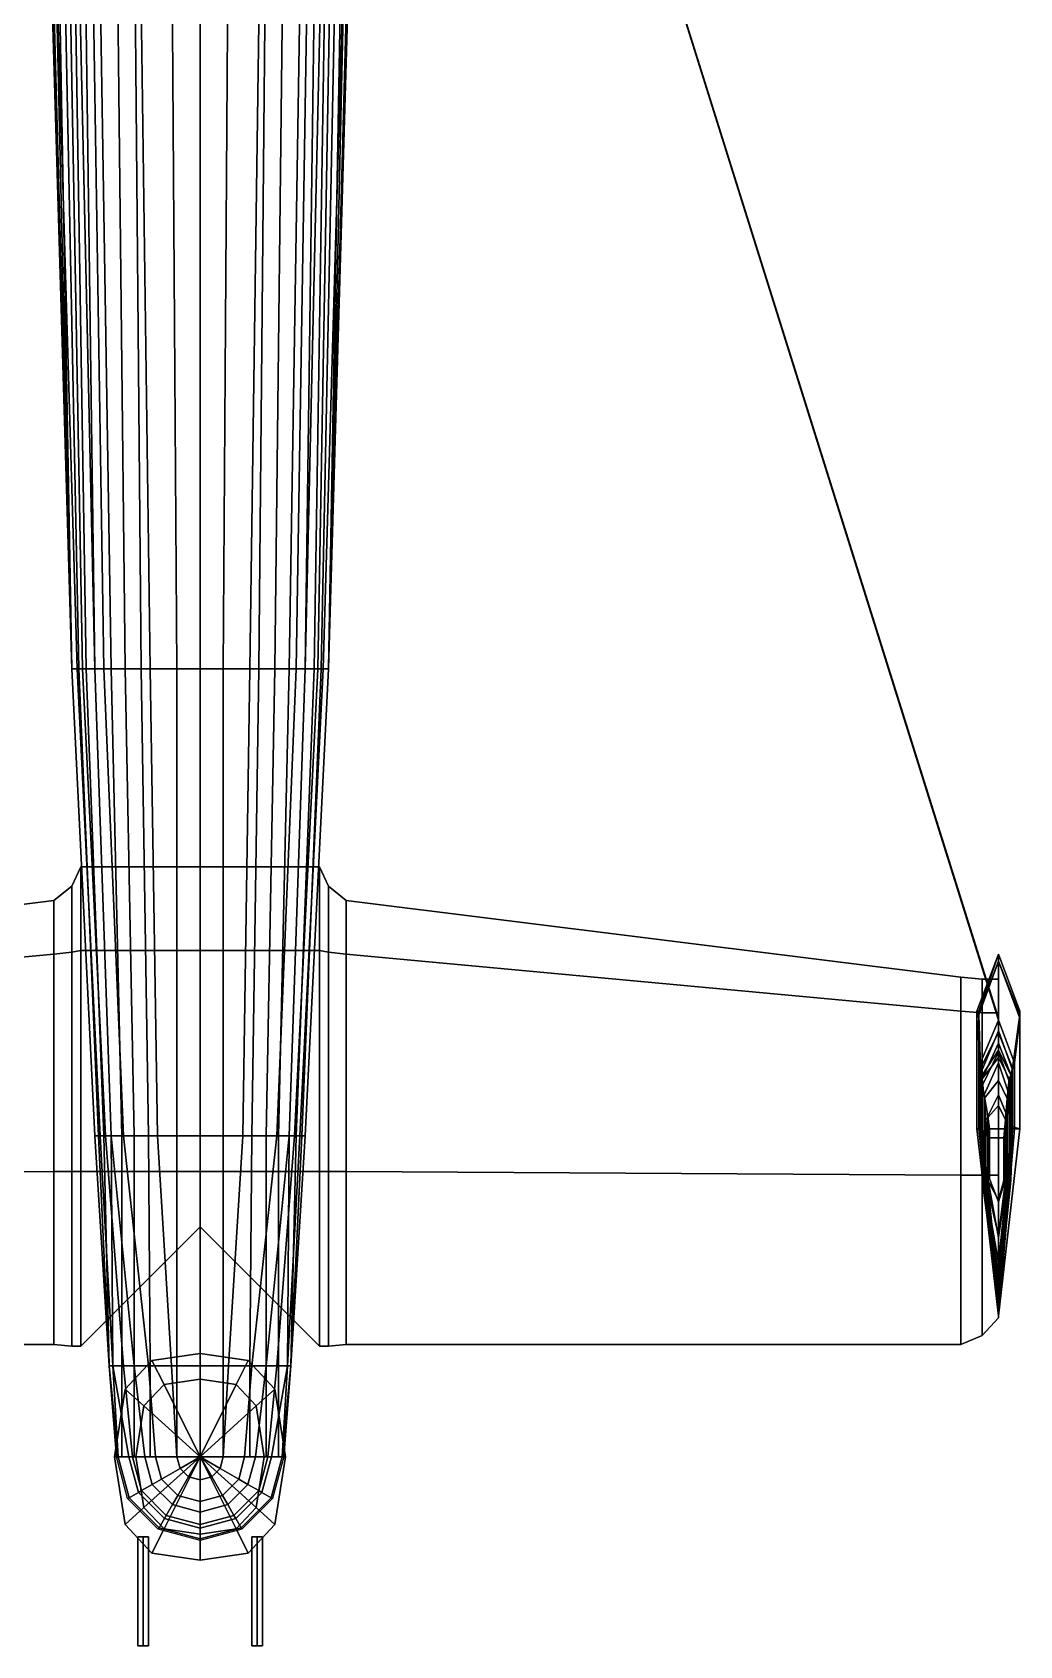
# Model space of a CAD drawing. Header units: millimetres. Extents: x -15.9 to 15.9, y -11.1 to 16.1.
# Drawn here: x -0.94 to 4.6, y -11.11 to -2.06 of the extents above; entities that cross this region are included whole.
import ezdxf

# ---------------------------------------------------------------- set-up
doc = ezdxf.new("R2010")
doc.units = ezdxf.units.MM
for name, color, linetype in [('guns', 1, 'Continuous'), ('turret', 2, 'Continuous'), ('wing1', 5, 'Continuous'), ('wing2', 5, 'Continuous')]:
    doc.layers.add(name, color=color, linetype=linetype)

msp = doc.modelspace()

# ---------------------------------------------------------------- linework, layer by layer
for points in [[(0, 6.69, 2.48), (-4.48, -7.59, 2.48), (-4.48, -7.6, 2.5), (0, 6.69, 2.5)], [(0, 6.69, 2.5), (-4.48, -7.6, 2.5), (-4.48, -7.59, 2.48), (0, 6.69, 2.48)], [(0, 6.69, 2.48), (4.48, -7.59, 2.48), (4.48, -7.6, 2.5), (0, 6.69, 2.5)], [(0, 6.69, 2.5), (4.48, -7.6, 2.5), (4.48, -7.59, 2.48), (0, 6.69, 2.48)], [(-0.85, -1.2, 0.73), (-0.85, -1.2, -0.21), (-0.72, -5.63, 0.04), (-0.72, -5.63, 0.92)], [(-0.85, -1.2, -0.21), (-0.82, -1.2, -0.47), (-0.69, -5.63, -0.19), (-0.72, -5.63, 0.04)], [(-0.84, -1.2, 0.85), (-0.85, -1.2, 0.73), (-0.72, -5.63, 0.92)], [(-0.82, -1.2, 0.93), (-0.84, -1.2, 0.85), (-0.72, -5.63, 0.92)], [(-0.82, -1.2, -0.47), (-0.74, -1.2, -0.84), (-0.66, -5.63, -0.29), (-0.69, -5.63, -0.19)], [(-0.8, -1.2, 1.01), (-0.82, -1.2, 0.93), (-0.72, -5.63, 0.92)], [(-0.77, -1.2, 1.12), (-0.8, -1.2, 1.01), (-0.72, -5.63, 0.92), (-0.68, -5.63, 1.12)], [(-0.71, -1.2, 1.29), (-0.77, -1.2, 1.12), (-0.68, -5.63, 1.12), (-0.64, -5.63, 1.28)], [(-0.74, -1.2, -0.84), (-0.69, -1.2, -0.94), (-0.59, -5.63, -0.37), (-0.66, -5.63, -0.29)], [(-0.65, -1.2, 1.41), (-0.71, -1.2, 1.29), (-0.64, -5.63, 1.28), (-0.59, -5.63, 1.38)], [(-0.69, -1.2, -0.94), (-0.61, -1.2, -1), (-0.54, -5.63, -0.4), (-0.59, -5.63, -0.37)], [(-0.57, -1.2, 1.49), (-0.65, -1.2, 1.41), (-0.59, -5.63, 1.38), (-0.5, -5.63, 1.49)], [(-0.61, -1.2, -1), (-0.34, -1.2, -1.07), (-0.28, -5.63, -0.47), (-0.54, -5.63, -0.4)], [(-0.47, -1.2, 1.55), (-0.57, -1.2, 1.49), (-0.5, -5.63, 1.49), (-0.42, -5.63, 1.55)], [(-0.37, -1.2, 1.58), (-0.47, -1.2, 1.55), (-0.42, -5.63, 1.55), (-0.33, -5.63, 1.58)], [(-0.16, -1.2, 1.62), (-0.37, -1.2, 1.58), (-0.33, -5.63, 1.58), (-0.13, -5.63, 1.62)], [(0, -5.63, -0.49), (-0.28, -5.63, -0.47), (-0.34, -1.2, -1.07), (0, -1.2, -1.09)], [(-0.13, -5.63, 1.62), (0.13, -5.63, 1.62), (0.16, -1.2, 1.62), (-0.16, -1.2, 1.62)], [(0, -1.2, -1.09), (0.34, -1.2, -1.07), (0.28, -5.63, -0.47), (0, -5.63, -0.49)], [(0.13, -5.63, 1.62), (0.33, -5.63, 1.58), (0.37, -1.2, 1.58), (0.16, -1.2, 1.62)], [(0.54, -5.63, -0.4), (0.28, -5.63, -0.47), (0.34, -1.2, -1.07), (0.61, -1.2, -1)], [(0.33, -5.63, 1.58), (0.42, -5.63, 1.55), (0.47, -1.2, 1.55), (0.37, -1.2, 1.58)], [(0.42, -5.63, 1.55), (0.5, -5.63, 1.49), (0.57, -1.2, 1.49), (0.47, -1.2, 1.55)], [(0.5, -5.63, 1.49), (0.59, -5.63, 1.38), (0.65, -1.2, 1.41), (0.57, -1.2, 1.49)], [(0.59, -5.63, -0.37), (0.54, -5.63, -0.4), (0.61, -1.2, -1), (0.69, -1.2, -0.94)], [(0.66, -5.63, -0.29), (0.59, -5.63, -0.37), (0.69, -1.2, -0.94), (0.74, -1.2, -0.84)], [(0.59, -5.63, 1.38), (0.64, -5.63, 1.28), (0.71, -1.2, 1.29), (0.65, -1.2, 1.41)], [(0.64, -5.63, 1.28), (0.68, -5.63, 1.12), (0.77, -1.2, 1.12), (0.71, -1.2, 1.29)], [(0.69, -5.63, -0.19), (0.66, -5.63, -0.29), (0.74, -1.2, -0.84), (0.82, -1.2, -0.47)], [(0.68, -5.63, 1.12), (0.72, -5.63, 0.92), (0.8, -1.2, 1.01), (0.77, -1.2, 1.12)], [(0.72, -5.63, 0.04), (0.69, -5.63, -0.19), (0.82, -1.2, -0.47), (0.85, -1.2, -0.21)], [(0.72, -5.63, 0.92), (0.72, -5.63, 0.04), (0.85, -1.2, -0.21), (0.85, -1.2, 0.73)], [(0.72, -5.63, 0.92), (0.72, -5.63, 0.92), (0.82, -1.2, 0.93), (0.8, -1.2, 1.01)], [(0.72, -5.63, 0.92), (0.72, -5.63, 0.92), (0.85, -1.2, 0.73), (0.84, -1.2, 0.85)], [(0.72, -5.63, 0.92), (0.72, -5.63, 0.92), (0.84, -1.2, 0.85), (0.82, -1.2, 0.93)], [(-0.68, -5.63, 1.12), (-0.72, -5.63, 0.92), (-0.59, -8.25, 0.9), (-0.57, -8.25, 1.12)], [(-0.72, -5.63, 0.92), (-0.72, -5.63, 0.04), (-0.59, -8.25, 0.35), (-0.59, -8.25, 0.9)], [(-0.72, -5.63, 0.04), (-0.69, -5.63, -0.19), (-0.56, -8.25, 0.18), (-0.59, -8.25, 0.35)], [(-0.69, -5.63, -0.19), (-0.66, -5.63, -0.29), (-0.53, -8.25, 0.08), (-0.56, -8.25, 0.18)], [(-0.64, -5.63, 1.28), (-0.68, -5.63, 1.12), (-0.57, -8.25, 1.12), (-0.54, -8.25, 1.28)], [(-0.66, -5.63, -0.29), (-0.59, -5.63, -0.37), (-0.5, -8.25, 0.02), (-0.53, -8.25, 0.08)], [(-0.59, -5.63, 1.38), (-0.64, -5.63, 1.28), (-0.54, -8.25, 1.28), (-0.5, -8.25, 1.38)], [(-0.59, -5.63, -0.37), (-0.54, -5.63, -0.4), (-0.43, -8.25, -0.03), (-0.5, -8.25, 0.02)], [(-0.5, -5.63, 1.49), (-0.59, -5.63, 1.38), (-0.5, -8.25, 1.38), (-0.44, -8.25, 1.47)], [(-0.54, -5.63, -0.4), (-0.28, -5.63, -0.47), (-0.24, -8.25, -0.09), (-0.43, -8.25, -0.03)], [(-0.42, -5.63, 1.55), (-0.5, -5.63, 1.49), (-0.44, -8.25, 1.47), (-0.37, -8.25, 1.55)], [(-0.33, -5.63, 1.58), (-0.42, -5.63, 1.55), (-0.37, -8.25, 1.55), (-0.29, -8.25, 1.58)], [(-0.13, -5.63, 1.62), (-0.33, -5.63, 1.58), (-0.29, -8.25, 1.58), (-0.13, -8.25, 1.61)], [(0, -8.25, -0.11), (-0.24, -8.25, -0.09), (-0.28, -5.63, -0.47), (0, -5.63, -0.49)], [(-0.13, -8.25, 1.61), (0.13, -8.25, 1.61), (0.13, -5.63, 1.62), (-0.13, -5.63, 1.62)], [(0, -5.63, -0.49), (0.28, -5.63, -0.47), (0.24, -8.25, -0.09), (0, -8.25, -0.11)], [(0.13, -8.25, 1.61), (0.29, -8.25, 1.58), (0.33, -5.63, 1.58), (0.13, -5.63, 1.62)], [(0.43, -8.25, -0.03), (0.24, -8.25, -0.09), (0.28, -5.63, -0.47), (0.54, -5.63, -0.4)], [(0.29, -8.25, 1.58), (0.37, -8.25, 1.55), (0.42, -5.63, 1.55), (0.33, -5.63, 1.58)], [(0.37, -8.25, 1.55), (0.44, -8.25, 1.47), (0.5, -5.63, 1.49), (0.42, -5.63, 1.55)], [(0.5, -8.25, 0.02), (0.43, -8.25, -0.03), (0.54, -5.63, -0.4), (0.59, -5.63, -0.37)], [(0.44, -8.25, 1.47), (0.5, -8.25, 1.38), (0.59, -5.63, 1.38), (0.5, -5.63, 1.49)], [(0.53, -8.25, 0.08), (0.5, -8.25, 0.02), (0.59, -5.63, -0.37), (0.66, -5.63, -0.29)], [(0.5, -8.25, 1.38), (0.54, -8.25, 1.28), (0.64, -5.63, 1.28), (0.59, -5.63, 1.38)], [(0.56, -8.25, 0.18), (0.53, -8.25, 0.08), (0.66, -5.63, -0.29), (0.69, -5.63, -0.19)], [(0.54, -8.25, 1.28), (0.57, -8.25, 1.12), (0.68, -5.63, 1.12), (0.64, -5.63, 1.28)], [(0.59, -8.25, 0.35), (0.56, -8.25, 0.18), (0.69, -5.63, -0.19), (0.72, -5.63, 0.04)], [(0.57, -8.25, 1.12), (0.59, -8.25, 0.9), (0.72, -5.63, 0.92), (0.68, -5.63, 1.12)], [(0.59, -8.25, 0.9), (0.59, -8.25, 0.35), (0.72, -5.63, 0.04), (0.72, -5.63, 0.92)], [(-0.57, -8.25, 1.12), (-0.59, -8.25, 0.9), (-0.51, -9.54, 0.9), (-0.51, -9.54, 1.12)], [(-0.59, -8.25, 0.9), (-0.59, -8.25, 0.35), (-0.51, -9.54, 0.46), (-0.51, -9.54, 0.9)], [(-0.59, -8.25, 0.35), (-0.56, -8.25, 0.18), (-0.49, -9.54, 0.35), (-0.51, -9.54, 0.46)], [(-0.54, -8.25, 1.28), (-0.57, -8.25, 1.12), (-0.51, -9.54, 1.12), (-0.51, -9.54, 1.28)], [(-0.56, -8.25, 0.18), (-0.53, -8.25, 0.08), (-0.43, -9.54, 0.25), (-0.49, -9.54, 0.35)], [(-0.5, -8.25, 1.38), (-0.54, -8.25, 1.28), (-0.51, -9.54, 1.28), (-0.49, -9.54, 1.38)], [(-0.53, -8.25, 0.08), (-0.5, -8.25, 0.02), (-0.37, -9.54, 0.19), (-0.43, -9.54, 0.25)], [(-0.5, -8.25, 0.02), (-0.43, -8.25, -0.03), (-0.29, -9.54, 0.14), (-0.37, -9.54, 0.19)], [(-0.44, -8.25, 1.47), (-0.5, -8.25, 1.38), (-0.49, -9.54, 1.38), (-0.44, -9.54, 1.46)], [(-0.37, -8.25, 1.55), (-0.44, -8.25, 1.47), (-0.44, -9.54, 1.46), (-0.37, -9.54, 1.53)], [(-0.43, -8.25, -0.03), (-0.24, -8.25, -0.09), (-0.16, -9.54, 0.09), (-0.29, -9.54, 0.14)], [(-0.29, -8.25, 1.58), (-0.37, -8.25, 1.55), (-0.37, -9.54, 1.53), (-0.28, -9.54, 1.58)], [(-0.13, -8.25, 1.61), (-0.29, -8.25, 1.58), (-0.28, -9.54, 1.58), (-0.13, -9.54, 1.6)], [(0, -9.54, 0.07), (-0.16, -9.54, 0.09), (-0.24, -8.25, -0.09), (0, -8.25, -0.11)], [(-0.13, -9.54, 1.6), (0.13, -9.54, 1.6), (0.13, -8.25, 1.61), (-0.13, -8.25, 1.61)], [(0, -8.25, -0.11), (0.24, -8.25, -0.09), (0.16, -9.54, 0.09), (0, -9.54, 0.07)], [(0.13, -9.54, 1.6), (0.28, -9.54, 1.58), (0.29, -8.25, 1.58), (0.13, -8.25, 1.61)], [(0.29, -9.54, 0.14), (0.16, -9.54, 0.09), (0.24, -8.25, -0.09), (0.43, -8.25, -0.03)], [(0.28, -9.54, 1.58), (0.37, -9.54, 1.53), (0.37, -8.25, 1.55), (0.29, -8.25, 1.58)], [(0.37, -9.54, 0.19), (0.29, -9.54, 0.14), (0.43, -8.25, -0.03), (0.5, -8.25, 0.02)], [(0.43, -9.54, 0.25), (0.37, -9.54, 0.19), (0.5, -8.25, 0.02), (0.53, -8.25, 0.08)], [(0.37, -9.54, 1.53), (0.44, -9.54, 1.46), (0.44, -8.25, 1.47), (0.37, -8.25, 1.55)], [(0.49, -9.54, 0.35), (0.43, -9.54, 0.25), (0.53, -8.25, 0.08), (0.56, -8.25, 0.18)], [(0.44, -9.54, 1.46), (0.49, -9.54, 1.38), (0.5, -8.25, 1.38), (0.44, -8.25, 1.47)], [(0.51, -9.54, 0.46), (0.49, -9.54, 0.35), (0.56, -8.25, 0.18), (0.59, -8.25, 0.35)], [(0.49, -9.54, 1.38), (0.51, -9.54, 1.28), (0.54, -8.25, 1.28), (0.5, -8.25, 1.38)], [(0.51, -9.54, 0.9), (0.51, -9.54, 0.46), (0.59, -8.25, 0.35), (0.59, -8.25, 0.9)], [(0.51, -9.54, 1.28), (0.51, -9.54, 1.12), (0.57, -8.25, 1.12), (0.54, -8.25, 1.28)], [(0.51, -9.54, 1.12), (0.51, -9.54, 0.9), (0.59, -8.25, 0.9), (0.57, -8.25, 1.12)], [(-0.51, -9.54, 1.12), (-0.51, -9.54, 0.9), (-0.47, -10.05, 0.9), (-0.47, -10.05, 1.12)], [(-0.51, -9.54, 0.9), (-0.51, -9.54, 0.46), (-0.46, -10.05, 0.48), (-0.47, -10.05, 0.9)], [(-0.51, -9.54, 0.46), (-0.49, -9.54, 0.35), (-0.4, -10.05, 0.35), (-0.46, -10.05, 0.48)], [(-0.49, -9.54, 1.38), (-0.51, -9.54, 1.28), (-0.47, -10.05, 1.28), (-0.46, -10.05, 1.38)], [(-0.51, -9.54, 1.28), (-0.51, -9.54, 1.12), (-0.47, -10.05, 1.12), (-0.47, -10.05, 1.28)], [(-0.49, -9.54, 0.35), (-0.43, -9.54, 0.25), (-0.38, -10.05, 0.32), (-0.4, -10.05, 0.35)], [(-0.44, -9.54, 1.46), (-0.49, -9.54, 1.38), (-0.46, -10.05, 1.38), (-0.44, -10.05, 1.43)], [(-0.37, -9.54, 1.53), (-0.44, -9.54, 1.46), (-0.44, -10.05, 1.43), (-0.37, -10.05, 1.51)], [(-0.43, -9.54, 0.25), (-0.37, -9.54, 0.19), (-0.31, -10.05, 0.25), (-0.38, -10.05, 0.32)], [(-0.37, -9.54, 0.19), (-0.29, -9.54, 0.14), (-0.25, -10.05, 0.21), (-0.31, -10.05, 0.25)], [(-0.28, -9.54, 1.58), (-0.37, -9.54, 1.53), (-0.37, -10.05, 1.51), (-0.28, -10.05, 1.57)], [(-0.29, -9.54, 0.14), (-0.16, -9.54, 0.09), (-0.13, -10.05, 0.16), (-0.25, -10.05, 0.21)], [(-0.13, -9.54, 1.6), (-0.28, -9.54, 1.58), (-0.28, -10.05, 1.57), (-0.13, -10.05, 1.59)], [(0, -10.05, 0.15), (-0.13, -10.05, 0.16), (-0.16, -9.54, 0.09), (0, -9.54, 0.07)], [(-0.13, -10.05, 1.59), (0.13, -10.05, 1.59), (0.13, -9.54, 1.6), (-0.13, -9.54, 1.6)], [(0, -9.54, 0.07), (0.16, -9.54, 0.09), (0.13, -10.05, 0.16), (0, -10.05, 0.15)], [(0.25, -10.05, 0.21), (0.13, -10.05, 0.16), (0.16, -9.54, 0.09), (0.29, -9.54, 0.14)], [(0.13, -10.05, 1.59), (0.28, -10.05, 1.57), (0.28, -9.54, 1.58), (0.13, -9.54, 1.6)], [(0.31, -10.05, 0.25), (0.25, -10.05, 0.21), (0.29, -9.54, 0.14), (0.37, -9.54, 0.19)], [(0.28, -10.05, 1.57), (0.37, -10.05, 1.51), (0.37, -9.54, 1.53), (0.28, -9.54, 1.58)], [(0.38, -10.05, 0.32), (0.31, -10.05, 0.25), (0.37, -9.54, 0.19), (0.43, -9.54, 0.25)], [(0.37, -10.05, 1.51), (0.44, -10.05, 1.43), (0.44, -9.54, 1.46), (0.37, -9.54, 1.53)], [(0.4, -10.05, 0.35), (0.38, -10.05, 0.32), (0.43, -9.54, 0.25), (0.49, -9.54, 0.35)], [(0.46, -10.05, 0.48), (0.4, -10.05, 0.35), (0.49, -9.54, 0.35), (0.51, -9.54, 0.46)], [(0.44, -10.05, 1.43), (0.46, -10.05, 1.38), (0.49, -9.54, 1.38), (0.44, -9.54, 1.46)], [(0.47, -10.05, 0.9), (0.46, -10.05, 0.48), (0.51, -9.54, 0.46), (0.51, -9.54, 0.9)], [(0.46, -10.05, 1.38), (0.47, -10.05, 1.28), (0.51, -9.54, 1.28), (0.49, -9.54, 1.38)], [(0.47, -10.05, 1.28), (0.47, -10.05, 1.12), (0.51, -9.54, 1.12), (0.51, -9.54, 1.28)], [(0.47, -10.05, 1.12), (0.47, -10.05, 0.9), (0.51, -9.54, 0.9), (0.51, -9.54, 1.12)], [(-0.47, -10.05, 0.9), (-0.46, -10.05, 0.48), (-0.3984, -10.28, 0.48), (-0.407, -10.285, 0.9)], [(-0.46, -10.05, 0.48), (-0.4, -10.05, 0.35), (-0.3464, -10.25, 0.35), (-0.3984, -10.28, 0.48)], [(-0.4, -10.05, 0.35), (-0.38, -10.05, 0.32), (-0.3291, -10.24, 0.32), (-0.3464, -10.25, 0.35)], [(-0.38, -10.05, 0.32), (-0.31, -10.05, 0.25), (-0.2685, -10.205, 0.25), (-0.3291, -10.24, 0.32)], [(-0.31, -10.05, 0.25), (-0.25, -10.05, 0.21), (-0.2165, -10.175, 0.21), (-0.2685, -10.205, 0.25)], [(-0.25, -10.05, 0.21), (-0.13, -10.05, 0.16), (-0.1126, -10.115, 0.16), (-0.2165, -10.175, 0.21)], [(-0.2165, -10.175, 0.21), (-0.1126, -10.115, 0.16), (-0.065, -10.1626, 0.16), (-0.125, -10.2665, 0.21)], [(-0.13, -10.05, 0.16), (0, -10.05, 0.15), (0, -10.05, 0.15), (-0.1126, -10.115, 0.16)], [(-0.1126, -10.115, 0.16), (0, -10.05, 0.15), (0, -10.05, 0.15), (-0.065, -10.1626, 0.16)], [(-0.065, -10.1626, 0.16), (0, -10.05, 0.15), (0, -10.05, 0.15), (0, -10.18, 0.16)], [(0.065, -10.1626, 0.16), (0, -10.05, 0.15), (0, -10.05, 0.15), (0.1126, -10.115, 0.16)], [(0, -10.18, 0.16), (0, -10.05, 0.15), (0, -10.05, 0.15), (0.065, -10.1626, 0.16)], [(0.1126, -10.115, 0.16), (0, -10.05, 0.15), (0, -10.05, 0.15), (0.13, -10.05, 0.16)], [(0.125, -10.2665, 0.21), (0.065, -10.1626, 0.16), (0.1126, -10.115, 0.16), (0.2165, -10.175, 0.21)], [(0.2165, -10.175, 0.21), (0.1126, -10.115, 0.16), (0.13, -10.05, 0.16), (0.25, -10.05, 0.21)], [(0.2685, -10.205, 0.25), (0.2165, -10.175, 0.21), (0.25, -10.05, 0.21), (0.31, -10.05, 0.25)], [(0.3291, -10.24, 0.32), (0.2685, -10.205, 0.25), (0.31, -10.05, 0.25), (0.38, -10.05, 0.32)], [(0.3464, -10.25, 0.35), (0.3291, -10.24, 0.32), (0.38, -10.05, 0.32), (0.4, -10.05, 0.35)], [(0.3984, -10.28, 0.48), (0.3464, -10.25, 0.35), (0.4, -10.05, 0.35), (0.46, -10.05, 0.48)], [(0.407, -10.285, 0.9), (0.3984, -10.28, 0.48), (0.46, -10.05, 0.48), (0.47, -10.05, 0.9)], [(-0.3291, -10.24, 0.32), (-0.2685, -10.205, 0.25), (-0.155, -10.3185, 0.25), (-0.19, -10.3791, 0.32)], [(-0.2685, -10.205, 0.25), (-0.2165, -10.175, 0.21), (-0.125, -10.2665, 0.21), (-0.155, -10.3185, 0.25)], [(-0.125, -10.2665, 0.21), (-0.065, -10.1626, 0.16), (0, -10.18, 0.16), (0, -10.3, 0.21)], [(0, -10.3, 0.21), (0, -10.18, 0.16), (0.065, -10.1626, 0.16), (0.125, -10.2665, 0.21)], [(0.155, -10.3185, 0.25), (0.125, -10.2665, 0.21), (0.2165, -10.175, 0.21), (0.2685, -10.205, 0.25)], [(0.19, -10.3791, 0.32), (0.155, -10.3185, 0.25), (0.2685, -10.205, 0.25), (0.3291, -10.24, 0.32)], [(-0.407, -10.285, 0.9), (-0.3984, -10.28, 0.48), (-0.23, -10.4484, 0.48), (-0.235, -10.457, 0.9)], [(-0.3984, -10.28, 0.48), (-0.3464, -10.25, 0.35), (-0.2, -10.3964, 0.35), (-0.23, -10.4484, 0.48)], [(-0.3464, -10.25, 0.35), (-0.3291, -10.24, 0.32), (-0.19, -10.3791, 0.32), (-0.2, -10.3964, 0.35)], [(-0.155, -10.3185, 0.25), (-0.125, -10.2665, 0.21), (0, -10.3, 0.21), (0, -10.36, 0.25)], [(0, -10.36, 0.25), (0, -10.3, 0.21), (0.125, -10.2665, 0.21), (0.155, -10.3185, 0.25)], [(0.2, -10.3964, 0.35), (0.19, -10.3791, 0.32), (0.3291, -10.24, 0.32), (0.3464, -10.25, 0.35)], [(0.23, -10.4484, 0.48), (0.2, -10.3964, 0.35), (0.3464, -10.25, 0.35), (0.3984, -10.28, 0.48)], [(0.235, -10.457, 0.9), (0.23, -10.4484, 0.48), (0.3984, -10.28, 0.48), (0.407, -10.285, 0.9)], [(-0.23, -10.4484, 0.48), (-0.2, -10.3964, 0.35), (0, -10.45, 0.35), (0, -10.51, 0.48)], [(-0.2, -10.3964, 0.35), (-0.19, -10.3791, 0.32), (0, -10.43, 0.32), (0, -10.45, 0.35)], [(-0.19, -10.3791, 0.32), (-0.155, -10.3185, 0.25), (0, -10.36, 0.25), (0, -10.43, 0.32)], [(0, -10.43, 0.32), (0, -10.36, 0.25), (0.155, -10.3185, 0.25), (0.19, -10.3791, 0.32)], [(0, -10.45, 0.35), (0, -10.43, 0.32), (0.19, -10.3791, 0.32), (0.2, -10.3964, 0.35)], [(0, -10.51, 0.48), (0, -10.45, 0.35), (0.2, -10.3964, 0.35), (0.23, -10.4484, 0.48)], [(-0.235, -10.457, 0.9), (-0.23, -10.4484, 0.48), (0, -10.51, 0.48), (0, -10.52, 0.9)], [(0, -10.52, 0.9), (0, -10.51, 0.48), (0.23, -10.4484, 0.48), (0.235, -10.457, 0.9)]]:
    msp.add_3dface(points)
at = {"layer": 'guns'}
for points in [[(-0.32, -10.5, 1.23), (-0.35, -10.5, 1.2), (-0.35, -11.11, 1.2), (-0.32, -11.11, 1.23)], [(-0.35, -10.5, 1.2), (-0.32, -10.5, 1.17), (-0.32, -11.11, 1.17), (-0.35, -11.11, 1.2)], [(-0.35, -10.5, 1.05), (-0.32, -10.5, 1.02), (-0.32, -11.11, 1.02), (-0.35, -11.11, 1.05)], [(-0.32, -10.5, 1.08), (-0.35, -10.5, 1.05), (-0.35, -11.11, 1.05), (-0.32, -11.11, 1.08)], [(-0.29, -10.5, 1.2), (-0.32, -10.5, 1.23), (-0.32, -11.11, 1.23), (-0.29, -11.11, 1.2)], [(-0.32, -10.5, 1.17), (-0.29, -10.5, 1.2), (-0.29, -11.11, 1.2), (-0.32, -11.11, 1.17)], [(-0.32, -10.5, 1.02), (-0.29, -10.5, 1.05), (-0.29, -11.11, 1.05), (-0.32, -11.11, 1.02)], [(-0.29, -10.5, 1.05), (-0.32, -10.5, 1.08), (-0.32, -11.11, 1.08), (-0.29, -11.11, 1.05)], [(0.32, -10.5, 1.08), (0.29, -10.5, 1.05), (0.29, -11.11, 1.05), (0.32, -11.11, 1.08)], [(0.29, -10.5, 1.05), (0.32, -10.5, 1.02), (0.32, -11.11, 1.02), (0.29, -11.11, 1.05)], [(0.29, -10.5, 1.2), (0.32, -10.5, 1.17), (0.32, -11.11, 1.17), (0.29, -11.11, 1.2)], [(0.32, -10.5, 1.23), (0.29, -10.5, 1.2), (0.29, -11.11, 1.2), (0.32, -11.11, 1.23)], [(0.35, -10.5, 1.05), (0.32, -10.5, 1.08), (0.32, -11.11, 1.08), (0.35, -11.11, 1.05)], [(0.32, -10.5, 1.02), (0.35, -10.5, 1.05), (0.35, -11.11, 1.05), (0.32, -11.11, 1.02)], [(0.32, -10.5, 1.17), (0.35, -10.5, 1.2), (0.35, -11.11, 1.2), (0.32, -11.11, 1.17)], [(0.35, -10.5, 1.2), (0.32, -10.5, 1.23), (0.32, -11.11, 1.23), (0.35, -11.11, 1.2)], [(-0.29, -11.11, 1.2), (-0.32, -11.11, 1.23), (-0.35, -11.11, 1.2), (-0.32, -11.11, 1.17)], [(-0.29, -11.11, 1.05), (-0.32, -11.11, 1.08), (-0.35, -11.11, 1.05), (-0.32, -11.11, 1.02)], [(0.35, -11.11, 1.05), (0.32, -11.11, 1.08), (0.29, -11.11, 1.05), (0.32, -11.11, 1.02)], [(0.35, -11.11, 1.2), (0.32, -11.11, 1.23), (0.29, -11.11, 1.2), (0.32, -11.11, 1.17)]]:
    msp.add_3dface(points, dxfattribs=at)
at = {"layer": 'turret'}
for points in [[(0, -9.47, 0.99), (-0.27, -9.51, 0.99), (-0.27, -9.51, 1.31), (0, -9.47, 1.31)], [(-0.27, -9.51, 0.99), (0, -9.47, 0.99), (0, -9.615, 0.72), (-0.2025, -9.645, 0.72)], [(0, -9.47, 1.31), (-0.27, -9.51, 1.31), (-0.2025, -9.645, 1.58), (0, -9.615, 1.58)], [(0.27, -9.51, 0.99), (0, -9.47, 0.99), (0, -9.47, 1.31), (0.27, -9.51, 1.31)], [(0, -9.47, 0.99), (0.27, -9.51, 0.99), (0.2025, -9.645, 0.72), (0, -9.615, 0.72)], [(0.27, -9.51, 1.31), (0, -9.47, 1.31), (0, -9.615, 1.58), (0.2025, -9.645, 1.58)], [(-0.27, -9.51, 0.99), (-0.42, -9.67, 0.99), (-0.42, -9.67, 1.31), (-0.27, -9.51, 1.31)], [(-0.42, -9.67, 0.99), (-0.27, -9.51, 0.99), (-0.2025, -9.645, 0.72), (-0.315, -9.765, 0.72)], [(-0.27, -9.51, 1.31), (-0.42, -9.67, 1.31), (-0.315, -9.765, 1.58), (-0.2025, -9.645, 1.58)], [(0.27, -9.51, 0.99), (0.42, -9.67, 0.99), (0.315, -9.765, 0.72), (0.2025, -9.645, 0.72)], [(0.42, -9.67, 1.31), (0.27, -9.51, 1.31), (0.2025, -9.645, 1.58), (0.315, -9.765, 1.58)], [(0.42, -9.67, 0.99), (0.27, -9.51, 0.99), (0.27, -9.51, 1.31), (0.42, -9.67, 1.31)], [(-0.42, -9.67, 0.99), (-0.48, -10.05, 0.99), (-0.48, -10.05, 1.31), (-0.42, -9.67, 1.31)], [(-0.48, -10.05, 0.99), (-0.42, -9.67, 0.99), (-0.315, -9.765, 0.72), (-0.36, -10.05, 0.72)], [(-0.42, -9.67, 1.31), (-0.48, -10.05, 1.31), (-0.36, -10.05, 1.58), (-0.315, -9.765, 1.58)], [(-0.2025, -9.645, 1.58), (-0.315, -9.765, 1.58), (0, -10.05, 1.8)], [(0, -9.615, 1.58), (-0.2025, -9.645, 1.58), (0, -10.05, 1.8)], [(0.2025, -9.645, 1.58), (0, -9.615, 1.58), (0, -10.05, 1.8)], [(0.315, -9.765, 1.58), (0.2025, -9.645, 1.58), (0, -10.05, 1.8)], [(0.42, -9.67, 0.99), (0.48, -10.05, 0.99), (0.36, -10.05, 0.72), (0.315, -9.765, 0.72)], [(0.48, -10.05, 1.31), (0.42, -9.67, 1.31), (0.315, -9.765, 1.58), (0.36, -10.05, 1.58)], [(0.48, -10.05, 0.99), (0.42, -9.67, 0.99), (0.42, -9.67, 1.31), (0.48, -10.05, 1.31)], [(-0.315, -9.765, 1.58), (-0.36, -10.05, 1.58), (0, -10.05, 1.8)], [(0.36, -10.05, 1.58), (0.315, -9.765, 1.58), (0, -10.05, 1.8)], [(-0.48, -10.05, 0.99), (-0.42, -10.43, 0.99), (-0.42, -10.43, 1.31), (-0.48, -10.05, 1.31)], [(-0.48, -10.05, 1.31), (-0.42, -10.43, 1.31), (-0.315, -10.335, 1.58), (-0.36, -10.05, 1.58)], [(-0.42, -10.43, 0.99), (-0.48, -10.05, 0.99), (-0.36, -10.05, 0.72), (-0.315, -10.335, 0.72)], [(-0.36, -10.05, 1.58), (-0.315, -10.335, 1.58), (0, -10.05, 1.8)], [(-0.315, -10.335, 1.58), (-0.2025, -10.455, 1.58), (0, -10.05, 1.8)], [(-0.2025, -10.455, 1.58), (0, -10.485, 1.58), (0, -10.05, 1.8)], [(0.315, -10.335, 1.58), (0.36, -10.05, 1.58), (0, -10.05, 1.8)], [(0.2025, -10.455, 1.58), (0.315, -10.335, 1.58), (0, -10.05, 1.8)], [(0, -10.485, 1.58), (0.2025, -10.455, 1.58), (0, -10.05, 1.8)], [(0.42, -10.43, 1.31), (0.48, -10.05, 1.31), (0.36, -10.05, 1.58), (0.315, -10.335, 1.58)], [(0.48, -10.05, 0.99), (0.42, -10.43, 0.99), (0.315, -10.335, 0.72), (0.36, -10.05, 0.72)], [(0.42, -10.43, 0.99), (0.48, -10.05, 0.99), (0.48, -10.05, 1.31), (0.42, -10.43, 1.31)], [(-0.42, -10.43, 1.31), (-0.27, -10.59, 1.31), (-0.2025, -10.455, 1.58), (-0.315, -10.335, 1.58)], [(-0.27, -10.59, 0.99), (-0.42, -10.43, 0.99), (-0.315, -10.335, 0.72), (-0.2025, -10.455, 0.72)], [(0.27, -10.59, 1.31), (0.42, -10.43, 1.31), (0.315, -10.335, 1.58), (0.2025, -10.455, 1.58)], [(0.42, -10.43, 0.99), (0.27, -10.59, 0.99), (0.2025, -10.455, 0.72), (0.315, -10.335, 0.72)], [(-0.42, -10.43, 0.99), (-0.27, -10.59, 0.99), (-0.27, -10.59, 1.31), (-0.42, -10.43, 1.31)], [(-0.27, -10.59, 1.31), (0, -10.63, 1.31), (0, -10.485, 1.58), (-0.2025, -10.455, 1.58)], [(0, -10.63, 0.99), (-0.27, -10.59, 0.99), (-0.2025, -10.455, 0.72), (0, -10.485, 0.72)], [(0, -10.63, 1.31), (0.27, -10.59, 1.31), (0.2025, -10.455, 1.58), (0, -10.485, 1.58)], [(0.27, -10.59, 0.99), (0, -10.63, 0.99), (0, -10.485, 0.72), (0.2025, -10.455, 0.72)], [(0.27, -10.59, 0.99), (0.42, -10.43, 0.99), (0.42, -10.43, 1.31), (0.27, -10.59, 1.31)], [(-0.27, -10.59, 0.99), (0, -10.63, 0.99), (0, -10.63, 1.31), (-0.27, -10.59, 1.31)], [(0, -10.63, 0.99), (0.27, -10.59, 0.99), (0.27, -10.59, 1.31), (0, -10.63, 1.31)]]:
    msp.add_3dface(points, dxfattribs=at)
at = {"layer": 'wing1'}
for points in [[(-0.67, -7.21, 1.22), (-0.72, -7.22, 1.21), (-0.72, -6.85, 1.4), (-0.67, -6.74, 1.4)], [(-0.67, -6.74, 1.4), (-0.72, -6.85, 1.4), (-0.72, -7.22, 1.59), (-0.67, -7.21, 1.59)], [(0, -7.21, 1.22), (-0.67, -7.21, 1.22), (-0.67, -6.74, 1.4), (0, -6.74, 1.4)], [(0, -6.74, 1.4), (-0.67, -6.74, 1.4), (-0.67, -7.21, 1.59), (0, -7.21, 1.64)], [(-0.72, -7.22, 1.21), (-0.82, -7.23, 1.21), (-0.82, -6.93, 1.4), (-0.72, -6.85, 1.4)], [(-0.72, -6.85, 1.4), (-0.82, -6.93, 1.4), (-0.82, -7.23, 1.58), (-0.72, -7.22, 1.59)], [(-0.82, -7.23, 1.21), (-4.27, -7.55, 1.26), (-4.27, -7.36, 1.4), (-0.82, -6.93, 1.4)], [(-0.82, -6.93, 1.4), (-4.27, -7.36, 1.4), (-4.27, -7.55, 1.57), (-0.82, -7.23, 1.58)], [(-0.82, -8.45, 1.21), (-4.27, -8.47, 1.26), (-4.27, -7.55, 1.26), (-0.82, -7.23, 1.21)], [(-4.27, -7.55, 1.57), (-4.27, -8.47, 1.57), (-0.82, -8.45, 1.58), (-0.82, -7.23, 1.58)], [(-0.72, -8.45, 1.21), (-0.82, -8.45, 1.21), (-0.82, -7.23, 1.21), (-0.72, -7.22, 1.21)], [(-0.82, -7.23, 1.58), (-0.82, -8.45, 1.58), (-0.72, -8.45, 1.59), (-0.72, -7.22, 1.59)], [(-0.67, -8.45, 1.22), (-0.72, -8.45, 1.21), (-0.72, -7.22, 1.21), (-0.67, -7.21, 1.22)], [(-0.72, -7.22, 1.59), (-0.72, -8.45, 1.59), (-0.67, -8.45, 1.59), (-0.67, -7.21, 1.59)], [(0, -8.45, 1.22), (-0.67, -8.45, 1.22), (-0.67, -7.21, 1.22), (0, -7.21, 1.22)], [(-0.67, -7.21, 1.59), (-0.67, -8.45, 1.59), (0, -8.45, 1.64), (0, -7.21, 1.64)], [(-0.82, -9.42, 1.4), (-4.27, -9.42, 1.4), (-4.27, -8.47, 1.26), (-0.82, -8.45, 1.21)], [(-0.82, -8.45, 1.58), (-4.27, -8.47, 1.57), (-4.27, -9.42, 1.4), (-0.82, -9.42, 1.4)], [(-0.72, -9.43, 1.4), (-0.82, -9.42, 1.4), (-0.82, -8.45, 1.21), (-0.72, -8.45, 1.21)], [(-0.72, -8.45, 1.59), (-0.82, -8.45, 1.58), (-0.82, -9.42, 1.4), (-0.72, -9.43, 1.4)], [(-0.67, -9.43, 1.4), (-0.72, -9.43, 1.4), (-0.72, -8.45, 1.21), (-0.67, -8.45, 1.22)], [(-0.67, -8.45, 1.59), (-0.72, -8.45, 1.59), (-0.72, -9.43, 1.4), (-0.67, -9.43, 1.4)], [(0, -8.76, 1.4), (-0.67, -9.43, 1.4), (-0.67, -8.45, 1.22), (0, -8.45, 1.22)], [(0, -8.45, 1.64), (-0.67, -8.45, 1.59), (-0.67, -9.43, 1.4), (0, -8.76, 1.4)]]:
    msp.add_3dface(points, dxfattribs=at)
at = {"layer": 'wing2'}
for points in [[(0, -7.21, 1.22), (0.67, -7.21, 1.22), (0.67, -6.74, 1.4), (0, -6.74, 1.4)], [(0, -6.74, 1.4), (0.67, -6.74, 1.4), (0.67, -7.21, 1.59), (0, -7.21, 1.64)], [(0.67, -7.21, 1.22), (0.72, -7.22, 1.21), (0.72, -6.85, 1.4), (0.67, -6.74, 1.4)], [(0.67, -6.74, 1.4), (0.72, -6.85, 1.4), (0.72, -7.22, 1.59), (0.67, -7.21, 1.59)], [(0.72, -7.22, 1.21), (0.82, -7.23, 1.21), (0.82, -6.93, 1.4), (0.72, -6.85, 1.4)], [(0.72, -6.85, 1.4), (0.82, -6.93, 1.4), (0.82, -7.23, 1.58), (0.72, -7.22, 1.59)], [(0.82, -7.23, 1.21), (4.27, -7.55, 1.26), (4.27, -7.36, 1.4), (0.82, -6.93, 1.4)], [(0.82, -6.93, 1.4), (4.27, -7.36, 1.4), (4.27, -7.55, 1.57), (0.82, -7.23, 1.58)], [(0, -8.45, 1.22), (0.67, -8.45, 1.22), (0.67, -7.21, 1.22), (0, -7.21, 1.22)], [(0.67, -7.21, 1.59), (0.67, -8.45, 1.59), (0, -8.45, 1.64), (0, -7.21, 1.64)], [(0.67, -8.45, 1.22), (0.72, -8.45, 1.21), (0.72, -7.22, 1.21), (0.67, -7.21, 1.22)], [(0.72, -7.22, 1.59), (0.72, -8.45, 1.59), (0.67, -8.45, 1.59), (0.67, -7.21, 1.59)], [(0.72, -8.45, 1.21), (0.82, -8.45, 1.21), (0.82, -7.23, 1.21), (0.72, -7.22, 1.21)], [(0.82, -7.23, 1.58), (0.82, -8.45, 1.58), (0.72, -8.45, 1.59), (0.72, -7.22, 1.59)], [(0.82, -8.45, 1.21), (4.27, -8.47, 1.26), (4.27, -7.55, 1.26), (0.82, -7.23, 1.21)], [(4.27, -7.55, 1.57), (4.27, -8.47, 1.57), (0.82, -8.45, 1.58), (0.82, -7.23, 1.58)], [(4.36, -7.55, 1.28), (4.36, -7.59, 1.15), (4.48, -7.27, 1.15), (4.48, -7.23, 1.28)], [(4.37, -7.55, 1.55), (4.36, -7.55, 1.28), (4.48, -7.23, 1.28), (4.48, -7.23, 1.55)], [(4.37, -7.57, 1.65), (4.37, -7.55, 1.55), (4.48, -7.23, 1.55), (4.48, -7.27, 1.65)], [(4.48, -7.23, 1.28), (4.48, -7.27, 1.15), (4.6, -7.59, 1.15), (4.6, -7.55, 1.28)], [(4.48, -7.27, 1.65), (4.48, -7.23, 1.55), (4.6, -7.55, 1.55), (4.6, -7.57, 1.65)], [(4.48, -7.23, 1.55), (4.48, -7.23, 1.28), (4.6, -7.55, 1.28), (4.6, -7.55, 1.55)], [(4.36, -7.59, 1.15), (4.38, -7.84, 0.59), (4.48, -7.6, 0.59), (4.48, -7.27, 1.15)], [(4.38, -7.87, 2.69), (4.37, -7.57, 1.65), (4.48, -7.27, 1.65), (4.48, -7.67, 2.69)], [(4.48, -7.67, 2.69), (4.48, -7.27, 1.65), (4.6, -7.57, 1.65), (4.56, -7.87, 2.69)], [(4.48, -7.27, 1.15), (4.48, -7.6, 0.59), (4.57, -7.84, 0.59), (4.6, -7.59, 1.15)], [(4.27, -7.36, 1.4), (4.39, -7.37, 1.4), (4.39, -7.56, 1.57), (4.27, -7.55, 1.57)], [(4.27, -7.55, 1.26), (4.39, -7.56, 1.26), (4.39, -7.37, 1.4), (4.27, -7.36, 1.4)], [(4.39, -7.37, 1.4), (4.48, -7.37, 1.4), (4.48, -7.56, 1.51), (4.39, -7.56, 1.57)], [(4.39, -7.56, 1.26), (4.48, -7.56, 1.34), (4.48, -7.37, 1.4), (4.39, -7.37, 1.4)], [(4.39, -7.56, 1.57), (4.39, -8.47, 1.57), (4.27, -8.47, 1.57), (4.27, -7.55, 1.57)], [(4.27, -8.47, 1.26), (4.39, -8.47, 1.26), (4.39, -7.56, 1.26), (4.27, -7.55, 1.26)], [(4.36, -8.21, 1.28), (4.36, -8.21, 1.15), (4.36, -7.59, 1.15), (4.36, -7.55, 1.28)], [(4.37, -8.21, 1.55), (4.36, -8.21, 1.28), (4.36, -7.55, 1.28), (4.37, -7.55, 1.55)], [(4.36, -8.21, 1.15), (4.38, -8.21, 0.59), (4.38, -7.84, 0.59), (4.36, -7.59, 1.15)], [(4.37, -8.21, 1.65), (4.37, -8.21, 1.55), (4.37, -7.55, 1.55), (4.37, -7.57, 1.65)], [(4.38, -8.2, 2.69), (4.37, -8.21, 1.65), (4.37, -7.57, 1.65), (4.38, -7.87, 2.69)], [(4.38, -7.84, 0.59), (4.39, -7.88, 0.48), (4.48, -7.66, 0.48), (4.48, -7.6, 0.59)], [(4.48, -7.56, 1.51), (4.48, -8.47, 1.51), (4.39, -8.47, 1.57), (4.39, -7.56, 1.57)], [(4.39, -8.47, 1.26), (4.48, -8.47, 1.34), (4.48, -7.56, 1.34), (4.39, -7.56, 1.26)], [(4.48, -7.6, 0.59), (4.48, -7.66, 0.48), (4.56, -7.88, 0.48), (4.57, -7.84, 0.59)], [(4.6, -7.57, 1.65), (4.6, -8.21, 1.65), (4.56, -8.2, 2.69), (4.56, -7.87, 2.69)], [(4.57, -7.84, 0.59), (4.57, -8.21, 0.59), (4.6, -8.21, 1.15), (4.6, -7.59, 1.15)], [(4.6, -7.59, 1.15), (4.6, -8.21, 1.15), (4.6, -8.21, 1.28), (4.6, -7.55, 1.28)], [(4.6, -7.55, 1.55), (4.6, -8.21, 1.55), (4.6, -8.21, 1.65), (4.6, -7.57, 1.65)], [(4.6, -7.55, 1.28), (4.6, -8.21, 1.28), (4.6, -8.21, 1.55), (4.6, -7.55, 1.55)], [(4.39, -7.91, 2.91), (4.38, -7.87, 2.69), (4.48, -7.67, 2.69), (4.48, -7.77, 2.91)], [(4.39, -7.88, 0.48), (4.39, -7.93, 0.37), (4.48, -7.73, 0.37), (4.48, -7.66, 0.48)], [(4.48, -7.66, 0.48), (4.48, -7.73, 0.37), (4.56, -7.93, 0.37), (4.56, -7.88, 0.48)], [(4.48, -7.77, 2.91), (4.48, -7.67, 2.69), (4.56, -7.87, 2.69), (4.55, -7.91, 2.91)], [(4.39, -7.93, 0.37), (4.39, -7.97, 0.26), (4.48, -7.78, 0.26), (4.48, -7.73, 0.37)], [(4.39, -7.93, 3), (4.39, -7.91, 2.91), (4.48, -7.77, 2.91), (4.48, -7.81, 3)], [(4.39, -7.97, 0.26), (4.4, -8.02, 0.15), (4.48, -7.84, 0.15), (4.48, -7.78, 0.26)], [(4.48, -7.73, 0.37), (4.48, -7.78, 0.26), (4.55, -7.97, 0.26), (4.56, -7.93, 0.37)], [(4.48, -7.81, 3), (4.48, -7.77, 2.91), (4.55, -7.91, 2.91), (4.54, -7.93, 3)], [(4.48, -7.78, 0.26), (4.48, -7.84, 0.15), (4.54, -8.02, 0.15), (4.55, -7.97, 0.26)], [(4.38, -8.21, 0.59), (4.39, -8.21, 0.48), (4.39, -7.88, 0.48), (4.38, -7.84, 0.59)], [(4.39, -8.5, 2.91), (4.38, -8.2, 2.69), (4.38, -7.87, 2.69), (4.39, -7.91, 2.91)], [(4.4, -8.04, 3.19), (4.39, -7.93, 3), (4.48, -7.81, 3), (4.48, -7.94, 3.19)], [(4.4, -8.02, 0.15), (4.42, -8.14, -0.01), (4.48, -8.02, -0.01), (4.48, -7.84, 0.15)], [(4.48, -7.94, 3.19), (4.48, -7.81, 3), (4.54, -7.93, 3), (4.53, -8.04, 3.19)], [(4.48, -7.84, 0.15), (4.48, -8.02, -0.01), (4.53, -8.14, -0.01), (4.54, -8.02, 0.15)], [(4.56, -7.87, 2.69), (4.56, -8.2, 2.69), (4.55, -8.5, 2.91), (4.55, -7.91, 2.91)], [(4.56, -7.88, 0.48), (4.56, -8.21, 0.48), (4.57, -8.21, 0.59), (4.57, -7.84, 0.59)], [(4.39, -8.21, 0.48), (4.39, -8.21, 0.37), (4.39, -7.93, 0.37), (4.39, -7.88, 0.48)], [(4.39, -8.5, 3), (4.39, -8.5, 2.91), (4.39, -7.91, 2.91), (4.39, -7.93, 3)], [(4.39, -8.21, 0.37), (4.39, -8.21, 0.26), (4.39, -7.97, 0.26), (4.39, -7.93, 0.37)], [(4.4, -8.5, 3.19), (4.39, -8.5, 3), (4.39, -7.93, 3), (4.4, -8.04, 3.19)], [(4.41, -8.16, 3.29), (4.4, -8.04, 3.19), (4.48, -7.94, 3.19), (4.48, -8.08, 3.29)], [(4.48, -8.08, 3.29), (4.48, -7.94, 3.19), (4.53, -8.04, 3.19), (4.52, -8.16, 3.29)], [(4.54, -7.93, 3), (4.54, -8.5, 3), (4.53, -8.5, 3.19), (4.53, -8.04, 3.19)], [(4.55, -7.91, 2.91), (4.55, -8.5, 2.91), (4.54, -8.5, 3), (4.54, -7.93, 3)], [(4.55, -7.97, 0.26), (4.55, -8.21, 0.26), (4.56, -8.21, 0.37), (4.56, -7.93, 0.37)], [(4.56, -7.93, 0.37), (4.56, -8.21, 0.37), (4.56, -8.21, 0.48), (4.56, -7.88, 0.48)], [(4.39, -8.21, 0.26), (4.4, -8.49, 0.15), (4.4, -8.02, 0.15), (4.39, -7.97, 0.26)], [(4.4, -8.49, 0.15), (4.42, -8.49, -0.01), (4.42, -8.14, -0.01), (4.4, -8.02, 0.15)], [(4.41, -8.5, 3.29), (4.4, -8.5, 3.19), (4.4, -8.04, 3.19), (4.41, -8.16, 3.29)], [(4.42, -8.14, -0.01), (4.43, -8.21, -0.08), (4.48, -8.21, -0.09), (4.48, -8.02, -0.01)], [(4.48, -8.02, -0.01), (4.48, -8.21, -0.09), (4.52, -8.21, -0.08), (4.53, -8.14, -0.01)], [(4.53, -8.04, 3.19), (4.53, -8.5, 3.19), (4.52, -8.5, 3.29), (4.52, -8.16, 3.29)], [(4.53, -8.14, -0.01), (4.53, -8.49, -0.01), (4.54, -8.49, 0.15), (4.54, -8.02, 0.15)], [(4.54, -8.02, 0.15), (4.54, -8.49, 0.15), (4.55, -8.21, 0.26), (4.55, -7.97, 0.26)], [(4.42, -8.26, 3.36), (4.41, -8.16, 3.29), (4.48, -8.08, 3.29), (4.48, -8.26, 3.37)], [(4.42, -8.49, -0.01), (4.43, -8.49, -0.08), (4.43, -8.21, -0.08), (4.42, -8.14, -0.01)], [(4.48, -8.26, 3.37), (4.48, -8.08, 3.29), (4.52, -8.16, 3.29), (4.51, -8.26, 3.36)], [(4.52, -8.21, -0.08), (4.52, -8.49, -0.08), (4.53, -8.49, -0.01), (4.53, -8.14, -0.01)], [(4.48, -9.26, 1.28), (4.48, -9.26, 1.15), (4.36, -8.21, 1.15), (4.36, -8.21, 1.28)], [(4.48, -9.26, 1.15), (4.48, -9.26, 0.59), (4.38, -8.21, 0.59), (4.36, -8.21, 1.15)], [(4.48, -9.26, 1.55), (4.48, -9.26, 1.28), (4.36, -8.21, 1.28), (4.37, -8.21, 1.55)], [(4.48, -9.25, 2.69), (4.48, -9.26, 1.65), (4.37, -8.21, 1.65), (4.38, -8.2, 2.69)], [(4.48, -9.26, 1.65), (4.48, -9.26, 1.55), (4.37, -8.21, 1.55), (4.37, -8.21, 1.65)], [(4.48, -9.18, 2.91), (4.48, -9.25, 2.69), (4.38, -8.2, 2.69), (4.39, -8.5, 2.91)], [(4.48, -9.26, 0.59), (4.48, -9.23, 0.48), (4.39, -8.21, 0.48), (4.38, -8.21, 0.59)], [(4.48, -9.19, 0.37), (4.48, -9.12, 0.26), (4.39, -8.21, 0.26), (4.39, -8.21, 0.37)], [(4.48, -9.23, 0.48), (4.48, -9.19, 0.37), (4.39, -8.21, 0.37), (4.39, -8.21, 0.48)], [(4.48, -9.12, 0.26), (4.48, -9.03, 0.15), (4.4, -8.49, 0.15), (4.39, -8.21, 0.26)], [(4.42, -8.5, 3.36), (4.41, -8.5, 3.29), (4.41, -8.16, 3.29), (4.42, -8.26, 3.36)], [(4.43, -8.21, -0.08), (4.43, -8.49, -0.08), (4.48, -8.62, -0.09), (4.48, -8.21, -0.09)], [(4.56, -8.2, 2.69), (4.6, -8.21, 1.65), (4.48, -9.26, 1.65), (4.48, -9.25, 2.69)], [(4.55, -8.5, 2.91), (4.56, -8.2, 2.69), (4.48, -9.25, 2.69), (4.48, -9.18, 2.91)], [(4.57, -8.21, 0.59), (4.56, -8.21, 0.48), (4.48, -9.23, 0.48), (4.48, -9.26, 0.59)], [(4.56, -8.21, 0.48), (4.56, -8.21, 0.37), (4.48, -9.19, 0.37), (4.48, -9.23, 0.48)], [(4.56, -8.21, 0.37), (4.55, -8.21, 0.26), (4.48, -9.12, 0.26), (4.48, -9.19, 0.37)], [(4.55, -8.21, 0.26), (4.54, -8.49, 0.15), (4.48, -9.03, 0.15), (4.48, -9.12, 0.26)], [(4.48, -8.21, -0.09), (4.48, -8.62, -0.09), (4.52, -8.49, -0.08), (4.52, -8.21, -0.08)], [(4.6, -8.21, 1.28), (4.6, -8.21, 1.15), (4.48, -9.26, 1.15), (4.48, -9.26, 1.28)], [(4.6, -8.21, 1.15), (4.57, -8.21, 0.59), (4.48, -9.26, 0.59), (4.48, -9.26, 1.15)], [(4.6, -8.21, 1.65), (4.6, -8.21, 1.55), (4.48, -9.26, 1.55), (4.48, -9.26, 1.65)], [(4.6, -8.21, 1.55), (4.6, -8.21, 1.28), (4.48, -9.26, 1.28), (4.48, -9.26, 1.55)], [(4.52, -8.16, 3.29), (4.52, -8.5, 3.29), (4.51, -8.5, 3.36), (4.51, -8.26, 3.36)], [(4.48, -8.26, 3.37), (4.48, -8.61, 3.37), (4.42, -8.5, 3.36), (4.42, -8.26, 3.36)], [(4.51, -8.26, 3.36), (4.51, -8.5, 3.36), (4.48, -8.61, 3.37), (4.48, -8.26, 3.37)], [(0, -8.76, 1.4), (0.67, -9.43, 1.4), (0.67, -8.45, 1.22), (0, -8.45, 1.22)], [(0, -8.45, 1.64), (0.67, -8.45, 1.59), (0.67, -9.43, 1.4), (0, -8.76, 1.4)], [(0.67, -9.43, 1.4), (0.72, -9.43, 1.4), (0.72, -8.45, 1.21), (0.67, -8.45, 1.22)], [(0.67, -8.45, 1.59), (0.72, -8.45, 1.59), (0.72, -9.43, 1.4), (0.67, -9.43, 1.4)], [(0.72, -9.43, 1.4), (0.82, -9.42, 1.4), (0.82, -8.45, 1.21), (0.72, -8.45, 1.21)], [(0.72, -8.45, 1.59), (0.82, -8.45, 1.58), (0.82, -9.42, 1.4), (0.72, -9.43, 1.4)], [(0.82, -9.42, 1.4), (4.27, -9.42, 1.4), (4.27, -8.47, 1.26), (0.82, -8.45, 1.21)], [(0.82, -8.45, 1.58), (4.27, -8.47, 1.57), (4.27, -9.42, 1.4), (0.82, -9.42, 1.4)], [(4.27, -8.47, 1.57), (4.39, -8.47, 1.57), (4.39, -9.37, 1.4), (4.27, -9.42, 1.4)], [(4.27, -9.42, 1.4), (4.39, -9.37, 1.4), (4.39, -8.47, 1.26), (4.27, -8.47, 1.26)], [(4.39, -8.47, 1.57), (4.48, -8.47, 1.51), (4.48, -9.27, 1.4), (4.39, -9.37, 1.4)], [(4.39, -9.37, 1.4), (4.48, -9.27, 1.4), (4.48, -8.47, 1.34), (4.39, -8.47, 1.26)], [(4.48, -9.14, 3), (4.48, -9.18, 2.91), (4.39, -8.5, 2.91), (4.39, -8.5, 3)], [(4.48, -8.96, 3.19), (4.48, -9.14, 3), (4.39, -8.5, 3), (4.4, -8.5, 3.19)], [(4.48, -9.03, 0.15), (4.48, -8.82, -0.01), (4.42, -8.49, -0.01), (4.4, -8.49, 0.15)], [(4.48, -8.81, 3.29), (4.48, -8.96, 3.19), (4.4, -8.5, 3.19), (4.41, -8.5, 3.29)], [(4.48, -8.61, 3.37), (4.48, -8.81, 3.29), (4.41, -8.5, 3.29), (4.42, -8.5, 3.36)], [(4.48, -8.82, -0.01), (4.48, -8.62, -0.09), (4.43, -8.49, -0.08), (4.42, -8.49, -0.01)], [(4.53, -8.49, -0.01), (4.52, -8.49, -0.08), (4.48, -8.62, -0.09), (4.48, -8.82, -0.01)], [(4.54, -8.49, 0.15), (4.53, -8.49, -0.01), (4.48, -8.82, -0.01), (4.48, -9.03, 0.15)], [(4.51, -8.5, 3.36), (4.52, -8.5, 3.29), (4.48, -8.81, 3.29), (4.48, -8.61, 3.37)], [(4.52, -8.5, 3.29), (4.53, -8.5, 3.19), (4.48, -8.96, 3.19), (4.48, -8.81, 3.29)], [(4.53, -8.5, 3.19), (4.54, -8.5, 3), (4.48, -9.14, 3), (4.48, -8.96, 3.19)], [(4.54, -8.5, 3), (4.55, -8.5, 2.91), (4.48, -9.18, 2.91), (4.48, -9.14, 3)]]:
    msp.add_3dface(points, dxfattribs=at)

doc.saveas('drawing.dxf')
